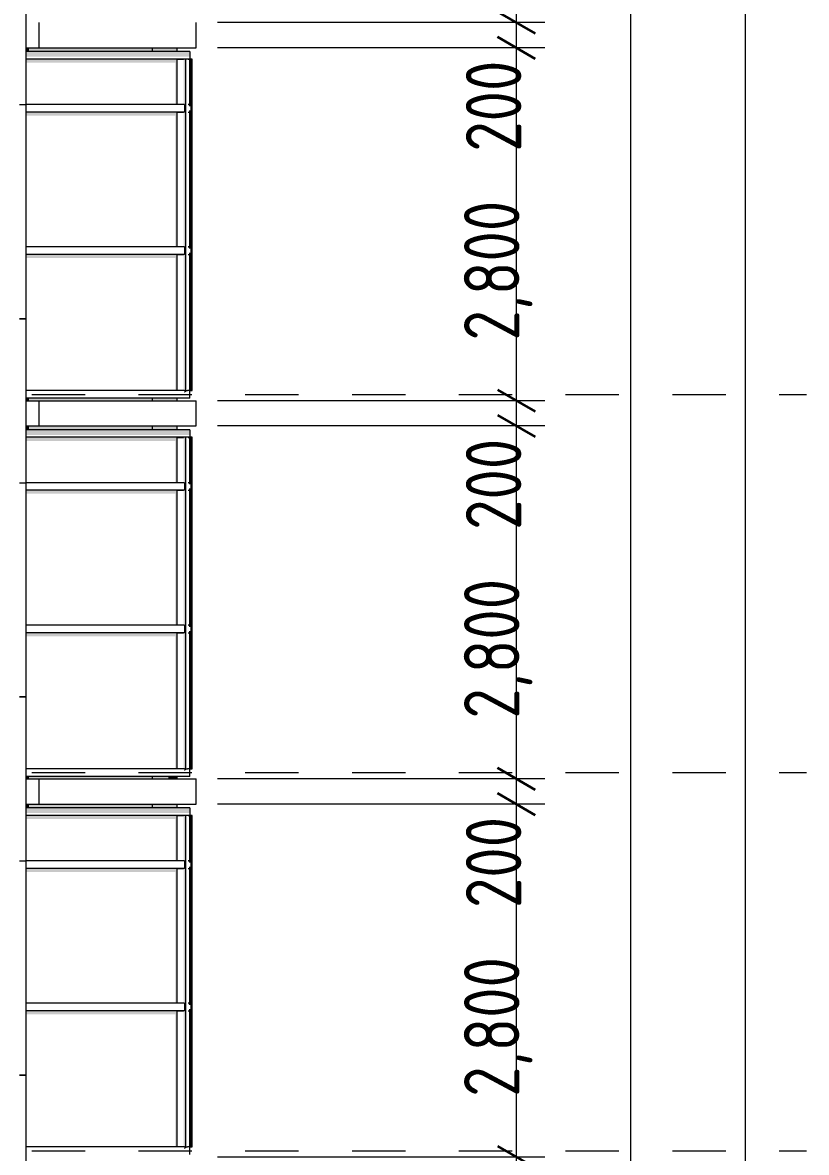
# Model space of a CAD drawing. Header units: millimetres. Extents: x 18162 to 7085488, y 72188 to 247925.
# Drawn here: x 6577329 to 6583544, y 119329 to 128292 of the extents above; entities that cross this region are included whole.
import ezdxf

# ---------------------------------------------------------------- set-up
doc = ezdxf.new("R2010")
doc.units = ezdxf.units.MM
doc.header["$MEASUREMENT"] = 0
doc.linetypes.add('Dashed', pattern=[423.333333, 211.666667, -211.666667])
for name, color, linetype in [('Finish - Wall', 7, 'Continuous'), ('Interior - Stair & Railing', 7, 'Continuous'), ('Structural - Bearing', 7, 'Continuous')]:
    doc.layers.add(name, color=color, linetype=linetype)
doc.styles.add('GENERATED_STYLE_3', font='', dxfattribs={"width": 0.8})
doc.styles.get('GENERATED_STYLE_3').set_extended_font_data('ISOCPEUR MON')
doc.dimstyles.new('GENERATED_STYLE__33', dxfattribs={"dimtxt": 440.00001, "dimasz": 228, "dimexe": 0.18, "dimexo": 20220.414063, "dimgap": 0, "dimtad": 1, "dimdec": 0, "dimzin": 0, "dimdsep": 46, "dimtxsty": 'GENERATED_STYLE_3', "dimblk": 'ARROWHEAD_2', "dimblk1": 'ARROWHEAD_2', "dimblk2": 'ARROWHEAD_2', "dimcen": 0.09, "dimclrd": 13, "dimclre": 13, "dimclrt": 13, "dimadec": 0, "dimazin": 0, "dimtfac": 1, "dimtdec": 4, "dimtmove": 0, "dimatfit": 3, "dimfxl": 1, "dimtolj": 1, "dimtzin": 0, "dimarcsym": 0})
doc.dimstyles.new('GENERATED_STYLE__38', dxfattribs={"dimtxt": 440.00001, "dimasz": 228, "dimexe": 0.18, "dimexo": 20336.646461, "dimgap": 0, "dimtad": 1, "dimdec": 0, "dimzin": 0, "dimdsep": 46, "dimtxsty": 'GENERATED_STYLE_3', "dimblk": 'ARROWHEAD_2', "dimblk1": 'ARROWHEAD_2', "dimblk2": 'ARROWHEAD_2', "dimcen": 0.09, "dimclrd": 13, "dimclre": 13, "dimclrt": 13, "dimadec": 0, "dimazin": 0, "dimtfac": 1, "dimtdec": 4, "dimtmove": 0, "dimatfit": 3, "dimfxl": 1, "dimtolj": 1, "dimtzin": 0, "dimarcsym": 0})
doc.dimstyles.new('GENERATED_STYLE__39', dxfattribs={"dimtxt": 440.00001, "dimasz": 228, "dimexe": 0.18, "dimexo": 20256.234337, "dimgap": 0, "dimtad": 1, "dimdec": 0, "dimzin": 0, "dimdsep": 46, "dimtxsty": 'GENERATED_STYLE_3', "dimblk": 'ARROWHEAD_2', "dimblk1": 'ARROWHEAD_2', "dimblk2": 'ARROWHEAD_2', "dimcen": 0.09, "dimclrd": 13, "dimclre": 13, "dimclrt": 13, "dimadec": 0, "dimazin": 0, "dimtfac": 1, "dimtdec": 4, "dimtmove": 0, "dimatfit": 3, "dimfxl": 1, "dimtolj": 1, "dimtzin": 0, "dimarcsym": 0})
doc.dimstyles.new('GENERATED_STYLE__41', dxfattribs={"dimtxt": 440.00001, "dimasz": 228, "dimexe": 0.18, "dimexo": 18955.962133, "dimgap": 0, "dimtad": 1, "dimdec": 0, "dimzin": 0, "dimdsep": 46, "dimtxsty": 'GENERATED_STYLE_3', "dimblk": 'ARROWHEAD_2', "dimblk1": 'ARROWHEAD_2', "dimblk2": 'ARROWHEAD_2', "dimcen": 0.09, "dimclrd": 13, "dimclre": 13, "dimclrt": 13, "dimadec": 0, "dimazin": 0, "dimtfac": 1, "dimtdec": 4, "dimtmove": 0, "dimatfit": 3, "dimfxl": 1, "dimtolj": 1, "dimtzin": 0, "dimarcsym": 0})

# ---------------------------------------------------------------- blocks, each defined once
blk = doc.blocks.new('*X3109', base_point=(6480357.9, 110341.8))
at = {"layer": 'Structural - Bearing', "color": 8, "linetype": 'Continuous', "lineweight": 13}
for p, q in [((6577303.6, 121641.8), (6577353.6, 121641.8)), ((6577303.6, 119941.8), (6577353.6, 119941.8)), ((6577353.6, 119941.8), (6577303.6, 119941.8))]:
    blk.add_line(p, q, dxfattribs=at)
blk = doc.blocks.new('*X3116', base_point=(6480357.9, 110341.8))
at = {"layer": 'Structural - Bearing', "color": 8, "linetype": 'Continuous', "lineweight": 13}
for p, q in [((6577303.6, 124641.8), (6577353.6, 124641.8)), ((6577303.6, 122941.8), (6577353.6, 122941.8)), ((6577353.6, 122941.8), (6577303.6, 122941.8))]:
    blk.add_line(p, q, dxfattribs=at)
blk = doc.blocks.new('*X3121', base_point=(6480357.9, 110341.8))
at = {"layer": 'Structural - Bearing', "color": 7, "linetype": 'Continuous', "lineweight": 9}
blk.add_line((6577457.9, 122291.8), (6577457.9, 122091.8), dxfattribs=at)
blk = doc.blocks.new('*X3123', base_point=(6480357.9, 110341.8))
at = {"layer": 'Structural - Bearing', "color": 8, "linetype": 'Continuous', "lineweight": 13}
for p, q in [((6577303.6, 127641.8), (6577353.6, 127641.8)), ((6577303.6, 125941.8), (6577353.6, 125941.8)), ((6577353.6, 125941.8), (6577303.6, 125941.8))]:
    blk.add_line(p, q, dxfattribs=at)
blk = doc.blocks.new('*X3128', base_point=(6480357.9, 110341.8))
at = {"layer": 'Structural - Bearing', "color": 7, "linetype": 'Continuous', "lineweight": 9}
blk.add_line((6577457.9, 125291.8), (6577457.9, 125091.8), dxfattribs=at)
blk = doc.blocks.new('*X3135', base_point=(6480357.9, 110341.8))
at = {"layer": 'Structural - Bearing', "color": 7, "linetype": 'Continuous', "lineweight": 9}
blk.add_line((6577457.9, 128291.8), (6577457.9, 128091.8), dxfattribs=at)
blk = doc.blocks.new('*D3426', base_point=(6480357.9, 110341.8))
at = {"color": 13, "linetype": 'Continuous', "lineweight": 13}
for p, q in [((6581243.6, 119291.8), (6581243.6, 122091.8)), ((6581243.6, 119091.8), (6581243.6, 119291.8))]:
    blk.add_line(p, q, dxfattribs=at)
at = {"color": 12, "linetype": 'Continuous', "lineweight": 35}
for p, q in [((6581093.6, 119378.4), (6581393.6, 119205.2)), ((6581093.6, 119178.4), (6581393.6, 119005.2))]:
    blk.add_line(p, q, dxfattribs=at)
blk = doc.blocks.new('ARROWHEAD_2')
at = {"color": 0, "linetype": 'Continuous', "lineweight": 0}
for p, q in [((-0.378, -0.655), (0.378, 0.655)), ((0, 0), (-1, 0))]:
    blk.add_line(p, q, dxfattribs=at)
blk = doc.blocks.new('*D3427', base_point=(6480357.9, 110341.8))
at = {"color": 12, "linetype": 'Continuous', "lineweight": 35}
for p, q in [((6581093.6, 122178.4), (6581393.6, 122005.2)), ((6581093.6, 119378.4), (6581393.6, 119205.2))]:
    blk.add_line(p, q, dxfattribs=at)
at = {"color": 13, "linetype": 'Continuous', "lineweight": 13}
for p, q in [((6581468.6, 122091.8), (6578874, 122091.8)), ((6581243.6, 119291.8), (6581243.6, 122091.8)), ((6581468.6, 119291.8), (6578874, 119291.8)), ((6581243.6, 119091.8), (6581243.6, 119291.8))]:
    blk.add_line(p, q, dxfattribs=at)
at = {"color": 13, "lineweight": 13, "char_height": 440, "attachment_point": 7, "rotation": 90, "style": 'GENERATED_STYLE_3'}
for s, insert in [('\\A1;{\\pql;\\fISOCPEUR MON|b0|i0|c0|p0;\\W0.800000;200}', (6581283.3, 121267.4)), ('\\A1;{\\pql;\\fISOCPEUR MON|b0|i0|c0|p0;\\W0.800000;2,800}', (6581371.1, 119769.7))]:
    blk.add_mtext(s, dxfattribs=dict(at, insert=insert))
blk = doc.blocks.new('*D3428', base_point=(6480357.9, 110341.8))
at = {"color": 12, "linetype": 'Continuous', "lineweight": 35}
for p, q in [((6581093.6, 122378.4), (6581393.6, 122205.2)), ((6581093.6, 122178.4), (6581393.6, 122005.2))]:
    blk.add_line(p, q, dxfattribs=at)
at = {"color": 13, "linetype": 'Continuous', "lineweight": 13}
for p, q in [((6581468.6, 122291.8), (6578874, 122291.8)), ((6581243.6, 122091.8), (6581243.6, 122291.8))]:
    blk.add_line(p, q, dxfattribs=at)
blk = doc.blocks.new('*D3429', base_point=(6480357.9, 110341.8))
at = {"color": 12, "linetype": 'Continuous', "lineweight": 35}
for p, q in [((6581093.6, 125178.4), (6581393.6, 125005.2)), ((6581093.6, 122378.4), (6581393.6, 122205.2))]:
    blk.add_line(p, q, dxfattribs=at)
at = {"color": 13, "linetype": 'Continuous', "lineweight": 13}
blk.add_line((6581243.6, 122291.8), (6581243.6, 125091.8), dxfattribs=at)
at = {"color": 13, "lineweight": 13, "char_height": 440, "attachment_point": 7, "rotation": 90, "style": 'GENERATED_STYLE_3'}
for s, insert in [('\\A1;{\\pql;\\fISOCPEUR MON|b0|i0|c0|p0;\\W0.800000;200}', (6581283.3, 124267.4)), ('\\A1;{\\pql;\\fISOCPEUR MON|b0|i0|c0|p0;\\W0.800000;2,800}', (6581371.1, 122769.7))]:
    blk.add_mtext(s, dxfattribs=dict(at, insert=insert))
blk = doc.blocks.new('*D3430', base_point=(6480357.9, 110341.8))
at = {"color": 12, "linetype": 'Continuous', "lineweight": 35}
for p, q in [((6581093.6, 125378.4), (6581393.6, 125205.2)), ((6581093.6, 125178.4), (6581393.6, 125005.2))]:
    blk.add_line(p, q, dxfattribs=at)
at = {"color": 13, "linetype": 'Continuous', "lineweight": 13}
for p, q in [((6581468.6, 125291.8), (6578874, 125291.8)), ((6581243.6, 125091.8), (6581243.6, 125291.8)), ((6581468.6, 125091.8), (6578874, 125091.8)), ((6581243.6, 122291.8), (6581243.6, 125091.8))]:
    blk.add_line(p, q, dxfattribs=at)
blk = doc.blocks.new('*D3431', base_point=(6480357.9, 110341.8))
at = {"color": 12, "linetype": 'Continuous', "lineweight": 35}
for p, q in [((6581093.6, 128178.4), (6581393.6, 128005.2)), ((6581093.6, 125378.4), (6581393.6, 125205.2))]:
    blk.add_line(p, q, dxfattribs=at)
at = {"color": 13, "linetype": 'Continuous', "lineweight": 13}
blk.add_line((6581243.6, 125291.8), (6581243.6, 128091.8), dxfattribs=at)
at = {"color": 13, "lineweight": 13, "char_height": 440, "attachment_point": 7, "rotation": 90, "style": 'GENERATED_STYLE_3'}
for s, insert in [('\\A1;{\\pql;\\fISOCPEUR MON|b0|i0|c0|p0;\\W0.800000;200}', (6581283.3, 127267.4)), ('\\A1;{\\pql;\\fISOCPEUR MON|b0|i0|c0|p0;\\W0.800000;2,800}', (6581371.1, 125769.7))]:
    blk.add_mtext(s, dxfattribs=dict(at, insert=insert))
blk = doc.blocks.new('*D3432', base_point=(6480357.9, 110341.8))
at = {"color": 12, "linetype": 'Continuous', "lineweight": 35}
for p, q in [((6581093.6, 128378.4), (6581393.6, 128205.2)), ((6581093.6, 128178.4), (6581393.6, 128005.2))]:
    blk.add_line(p, q, dxfattribs=at)
at = {"color": 13, "linetype": 'Continuous', "lineweight": 13}
for p, q in [((6581468.6, 128291.8), (6578874, 128291.8)), ((6581243.6, 128091.8), (6581243.6, 128291.8)), ((6581468.6, 128091.8), (6578874, 128091.8)), ((6581243.6, 125291.8), (6581243.6, 128091.8))]:
    blk.add_line(p, q, dxfattribs=at)
blk = doc.blocks.new('*D3433', base_point=(6480357.9, 110341.8))
at = {"color": 12, "linetype": 'Continuous', "lineweight": 35}
for p, q in [((6581093.6, 131178.4), (6581393.6, 131005.2)), ((6581093.6, 128378.4), (6581393.6, 128205.2))]:
    blk.add_line(p, q, dxfattribs=at)
at = {"color": 13, "linetype": 'Continuous', "lineweight": 13}
for p, q in [((6581468.6, 131091.8), (6578874, 131091.8)), ((6581243.6, 128291.8), (6581243.6, 131091.8))]:
    blk.add_line(p, q, dxfattribs=at)
at = {"color": 13, "lineweight": 13, "char_height": 440, "attachment_point": 7, "rotation": 90, "style": 'GENERATED_STYLE_3'}
for s, insert in [('\\A1;{\\pql;\\fISOCPEUR MON|b0|i0|c0|p0;\\W0.800000;200}', (6581283.3, 130267.4)), ('\\A1;{\\pql;\\fISOCPEUR MON|b0|i0|c0|p0;\\W0.800000;2,800}', (6581371.1, 128769.7))]:
    blk.add_mtext(s, dxfattribs=dict(at, insert=insert))
blk = doc.blocks.new('*D3456', base_point=(6480357.9, 110341.8))
at = {"color": 13, "linetype": 'Continuous', "lineweight": 13}
for p, q in [((6582152.7, 116291.8), (6582152.7, 149091.8)), ((6582152.7, 116091.8), (6582152.7, 116291.8)), ((6582377.7, 116091.8), (6578789.6, 116091.8))]:
    blk.add_line(p, q, dxfattribs=at)
at = {"color": 12, "linetype": 'Continuous', "lineweight": 35}
for p, q in [((6582002.7, 116378.4), (6582302.7, 116205.2)), ((6582002.7, 116178.4), (6582302.7, 116005.2))]:
    blk.add_line(p, q, dxfattribs=at)
blk = doc.blocks.new('*D3457', base_point=(6480357.9, 110341.8))
at = {"color": 12, "linetype": 'Continuous', "lineweight": 35}
for p, q in [((6582002.7, 149178.4), (6582302.7, 149005.2)), ((6582002.7, 116378.4), (6582302.7, 116205.2))]:
    blk.add_line(p, q, dxfattribs=at)
at = {"color": 13, "linetype": 'Continuous', "lineweight": 13}
for p, q in [((6582377.7, 149091.8), (6578789.6, 149091.8)), ((6582152.7, 116291.8), (6582152.7, 149091.8)), ((6582377.7, 116291.8), (6578789.6, 116291.8)), ((6582152.7, 116091.8), (6582152.7, 116291.8))]:
    blk.add_line(p, q, dxfattribs=at)
at = {"color": 13, "lineweight": 13, "char_height": 440, "attachment_point": 7, "rotation": 90, "style": 'GENERATED_STYLE_3'}
for s, insert in [('\\A1;{\\pql;\\fISOCPEUR MON|b0|i0|c0|p0;\\W0.800000;200}', (6582192.4, 148267.4)), ('\\A1;{\\pql;\\fISOCPEUR MON|b0|i0|c0|p0;\\W0.800000;32,800}', (6582280.3, 131646.7))]:
    blk.add_mtext(s, dxfattribs=dict(at, insert=insert))
blk = doc.blocks.new('*D3463', base_point=(6480357.9, 110341.8))
at = {"color": 12, "linetype": 'Continuous', "lineweight": 35}
for p, q in [((6582911.8, 160878.4), (6583211.8, 160705.2)), ((6582911.8, 110008.4), (6583211.8, 109835.2))]:
    blk.add_line(p, q, dxfattribs=at)
at = {"color": 13, "linetype": 'Continuous', "lineweight": 13}
for p, q in [((6583286.8, 160791.8), (6577609.6, 160791.8)), ((6583061.8, 109921.8), (6583061.8, 160791.8)), ((6583286.8, 109921.8), (6578912.5, 109921.8)), ((6583061.8, 109775.1), (6583061.8, 109921.8))]:
    blk.add_line(p, q, dxfattribs=at)
at = {"color": 13, "lineweight": 13, "insert": (6583189.4, 134680.6), "char_height": 440, "attachment_point": 7, "rotation": 90, "style": 'GENERATED_STYLE_3'}
blk.add_mtext('\\A1;{\\pql;\\fISOCPEUR MON|b0|i0|c0|p0;\\W0.800000;50,870}', dxfattribs=at)

msp = doc.modelspace()

# ---------------------------------------------------------------- hatches: boundary and pattern name
at = {"layer": 'Finish - Wall', "linetype": 'Continuous', "lineweight": 0}
for points in [[(6578653.6, 128061.8), (6577353.6, 128061.8), (6577353.6, 128021.1), (6578653.6, 128021.1)], [(6577353.6, 127973.5), (6578538.6, 127973.5), (6578538.6, 127641.8), (6578553.6, 127641.8), (6578553.6, 128001.8), (6577353.6, 128001.8)], [(6578553.6, 127994.7), (6578606.2, 127994.7), (6578606.2, 128001.8), (6578553.6, 128001.8)], [(6578606.2, 127641.8), (6578611.2, 127641.8), (6578611.2, 127611.8), (6578623.6, 127611.8), (6578623.6, 128001.8), (6578606.2, 128001.8)], [(6578636, 128001.8), (6578641, 127994.7), (6578641, 128001.8)], [(6578641, 128001.8), (6578641, 127994.7), (6578648.6, 127994.7), (6578653.6, 128001.8)], [(6578641, 127641.8), (6578647.3, 127632.9), (6578653.6, 127629.2)], [(6578653.6, 127629.2), (6578653.6, 127641.8), (6578641, 127641.8)], [(6577353.6, 127581.8), (6577353.6, 127553.5), (6578538.6, 127553.5), (6578538.6, 126511.8), (6578553.6, 126511.8), (6578553.6, 127581.8)], [(6578553.6, 127581.8), (6578553.6, 127574.7), (6578606.2, 127574.7), (6578606.2, 127581.8)], [(6578606.2, 126511.8), (6578611.2, 126511.8), (6578611.2, 126481.8), (6578623.6, 126481.8), (6578623.6, 127611.8), (6578611.2, 127611.8), (6578611.2, 127581.8), (6578606.2, 127581.8)], [(6578611.2, 126451.8), (6578606.2, 126451.8), (6578606.2, 125371.8), (6578623.6, 125371.8), (6578623.6, 126481.8), (6578611.2, 126481.8)], [(6578653.6, 126499.2), (6578641, 126511.8), (6578647.3, 126502.9)], [(6578653.6, 126511.8), (6578641, 126511.8), (6578653.6, 126499.2)], [(6577353.6, 126451.8), (6577353.6, 126423.5), (6578538.6, 126423.5), (6578538.6, 125371.8), (6578553.6, 125371.8), (6578553.6, 126451.8)], [(6578606.2, 126451.8), (6578553.6, 126451.8), (6578553.6, 126444.7), (6578606.2, 126444.7)], [(6578611.2, 125371.8), (6578611.2, 125354.2), (6578636, 125371.8)], [(6577353.6, 125061.8), (6577353.6, 125021.1), (6578653.6, 125021.1), (6578653.6, 125061.8)], [(6578553.6, 125001.8), (6577353.6, 125001.8), (6577353.6, 124973.5), (6578538.6, 124973.5), (6578538.6, 124641.8), (6578553.6, 124641.8)], [(6578553.6, 125001.8), (6578553.6, 124994.7), (6578606.2, 124994.7), (6578606.2, 125001.8)], [(6578606.2, 124641.8), (6578611.2, 124641.8), (6578611.2, 124611.8), (6578623.6, 124611.8), (6578623.6, 125001.8), (6578606.2, 125001.8)], [(6578636, 125001.8), (6578641, 124994.7), (6578641, 125001.8)], [(6578653.6, 125001.8), (6578641, 125001.8), (6578641, 124994.7), (6578648.6, 124994.7)], [(6578606.2, 123511.8), (6578611.2, 123511.8), (6578611.2, 123481.8), (6578623.6, 123481.8), (6578623.6, 124611.8), (6578611.2, 124611.8), (6578611.2, 124581.8), (6578606.2, 124581.8)], [(6578653.6, 124629.2), (6578641, 124641.8), (6578647.3, 124632.9)], [(6578653.6, 124629.2), (6578653.6, 124641.8), (6578641, 124641.8)], [(6578553.6, 124581.8), (6577353.6, 124581.8), (6577353.6, 124553.5), (6578538.6, 124553.5), (6578538.6, 123511.8), (6578553.6, 123511.8)], [(6578606.2, 124581.8), (6578553.6, 124581.8), (6578553.6, 124574.7), (6578606.2, 124574.7)], [(6578553.6, 123451.8), (6577353.6, 123451.8), (6577353.6, 123423.5), (6578538.6, 123423.5), (6578538.6, 122371.8), (6578553.6, 122371.8)], [(6578606.2, 123451.8), (6578553.6, 123451.8), (6578553.6, 123444.7), (6578606.2, 123444.7)], [(6578611.2, 123451.8), (6578606.2, 123451.8), (6578606.2, 122371.8), (6578623.6, 122371.8), (6578623.6, 123481.8), (6578611.2, 123481.8)], [(6578653.6, 123499.2), (6578641, 123511.8), (6578647.3, 123502.9)], [(6578653.6, 123511.8), (6578641, 123511.8), (6578653.6, 123499.2)], [(6578611.2, 122371.8), (6578611.2, 122354.2), (6578636, 122371.8)], [(6577353.6, 122061.8), (6577353.6, 122021.1), (6578653.6, 122021.1), (6578653.6, 122061.8)], [(6578553.6, 122001.8), (6577353.6, 122001.8), (6577353.6, 121973.5), (6578538.6, 121973.5), (6578538.6, 121641.8), (6578553.6, 121641.8)], [(6578553.6, 121994.7), (6578606.2, 121994.7), (6578606.2, 122001.8), (6578553.6, 122001.8)], [(6578606.2, 121641.8), (6578611.2, 121641.8), (6578611.2, 121611.8), (6578623.6, 121611.8), (6578623.6, 122001.8), (6578606.2, 122001.8)], [(6578636, 122001.8), (6578641, 121994.7), (6578641, 122001.8)], [(6578653.6, 122001.8), (6578641, 122001.8), (6578641, 121994.7), (6578648.6, 121994.7)], [(6578641, 121641.8), (6578647.3, 121632.9), (6578653.6, 121629.2)], [(6578653.6, 121629.2), (6578653.6, 121641.8), (6578641, 121641.8)], [(6577353.6, 121581.8), (6577353.6, 121553.5), (6578538.6, 121553.5), (6578538.6, 120511.8), (6578553.6, 120511.8), (6578553.6, 121581.8)], [(6578606.2, 121581.8), (6578553.6, 121581.8), (6578553.6, 121574.7), (6578606.2, 121574.7)], [(6578606.2, 120511.8), (6578611.2, 120511.8), (6578611.2, 120481.8), (6578623.6, 120481.8), (6578623.6, 121611.8), (6578611.2, 121611.8), (6578611.2, 121581.8), (6578606.2, 121581.8)], [(6578611.2, 120451.8), (6578606.2, 120451.8), (6578606.2, 119371.8), (6578623.6, 119371.8), (6578623.6, 120481.8), (6578611.2, 120481.8)], [(6578641, 120511.8), (6578647.3, 120502.9), (6578653.6, 120499.2)], [(6578653.6, 120511.8), (6578641, 120511.8), (6578653.6, 120499.2)], [(6577353.6, 120451.8), (6577353.6, 120423.5), (6578538.6, 120423.5), (6578538.6, 119371.8), (6578553.6, 119371.8), (6578553.6, 120451.8)], [(6578606.2, 120451.8), (6578553.6, 120451.8), (6578553.6, 120444.7), (6578606.2, 120444.7)], [(6578611.2, 119371.8), (6578611.2, 119354.2), (6578636, 119371.8)]]:
    msp.add_hatch(color=49, dxfattribs=at).paths.add_polyline_path(points)
at = {"layer": 'Interior - Stair & Railing', "linetype": 'Continuous', "lineweight": 0}
for points in [[(6578491.8, 122311.8), (6578491.6, 122311.8), (6578491.6, 122291.8), (6578491.8, 122291.8)], [(6578492.3, 122311.8), (6578491.8, 122311.8), (6578491.8, 122291.8), (6578492.3, 122291.8)], [(6578493.2, 122311.8), (6578492.3, 122311.8), (6578492.3, 122291.8), (6578493.2, 122291.8)], [(6578494.4, 122311.8), (6578493.2, 122311.8), (6578493.2, 122291.8), (6578494.4, 122291.8)], [(6578495.9, 122311.8), (6578494.4, 122311.8), (6578494.4, 122291.8), (6578495.9, 122291.8)], [(6578497.6, 122311.8), (6578495.9, 122311.8), (6578495.9, 122291.8), (6578497.6, 122291.8)], [(6578499.5, 122311.8), (6578497.6, 122311.8), (6578497.6, 122291.8), (6578499.5, 122291.8)], [(6578501.5, 122311.8), (6578499.5, 122311.8), (6578499.5, 122291.8), (6578501.5, 122291.8)], [(6578503.6, 122311.8), (6578501.5, 122311.8), (6578501.5, 122291.8), (6578503.6, 122291.8)], [(6578505.7, 122311.8), (6578503.6, 122311.8), (6578503.6, 122291.8), (6578505.7, 122291.8)], [(6578505.7, 122291.8), (6578507.7, 122291.8), (6578507.7, 122311.8), (6578505.7, 122311.8)], [(6578509.6, 122311.8), (6578507.7, 122311.8), (6578507.7, 122291.8), (6578509.6, 122291.8)], [(6578511.3, 122311.8), (6578509.6, 122311.8), (6578509.6, 122291.8), (6578511.3, 122291.8)], [(6578511.3, 122311.8), (6578511.3, 122291.8), (6578512.8, 122291.8), (6578512.8, 122311.8)], [(6578514, 122311.8), (6578512.8, 122311.8), (6578512.8, 122291.8), (6578514, 122291.8)], [(6578514.9, 122311.8), (6578514, 122311.8), (6578514, 122291.8), (6578514.9, 122291.8)], [(6578515.4, 122311.8), (6578514.9, 122311.8), (6578514.9, 122291.8), (6578515.4, 122291.8)], [(6578515.6, 122311.8), (6578515.4, 122311.8), (6578515.4, 122291.8), (6578515.6, 122291.8)]]:
    msp.add_hatch(color=49, dxfattribs=at).paths.add_polyline_path(points)
at = {"layer": 'Structural - Bearing', "linetype": 'Continuous', "lineweight": 0}
for points in [[(6577353.6, 128091.8), (6577353.6, 128061.8), (6577373.6, 128061.8), (6577373.6, 128091.8)], [(6578553.6, 128091.8), (6577373.6, 128091.8), (6577373.6, 128061.8), (6578553.6, 128061.8)], [(6577353.6, 125291.8), (6577373.6, 125291.8), (6577373.6, 125311.8), (6577353.6, 125311.8)], [(6577373.6, 125311.8), (6577373.6, 125291.8), (6578553.6, 125291.8), (6578553.6, 125311.8)], [(6577353.6, 125091.8), (6577353.6, 125061.8), (6577373.6, 125061.8), (6577373.6, 125091.8)], [(6577373.6, 125061.8), (6578553.6, 125061.8), (6578553.6, 125091.8), (6577373.6, 125091.8)], [(6577353.6, 122291.8), (6577373.6, 122291.8), (6577373.6, 122311.8), (6577353.6, 122311.8)], [(6578491.6, 122311.8), (6577373.6, 122311.8), (6577373.6, 122291.8), (6578491.6, 122291.8)], [(6578515.6, 122311.8), (6578515.6, 122291.8), (6578553.6, 122291.8), (6578553.6, 122311.8)], [(6577353.6, 122091.8), (6577353.6, 122061.8), (6577373.6, 122061.8), (6577373.6, 122091.8)], [(6577373.6, 122061.8), (6578553.6, 122061.8), (6578553.6, 122091.8), (6577373.6, 122091.8)]]:
    msp.add_hatch(color=49, dxfattribs=at).paths.add_polyline_path(points)
at = {"layer": 'Structural - Bearing', "linetype": 'Continuous', "lineweight": 9}
h = msp.add_hatch(dxfattribs=at)
h.set_pattern_fill('Grid_100x100_0002', style=0, pattern_type=2)
h.set_pattern_definition([(0, (6480357.9, 110341.8), (2e-10, 1000), []), (90, (6480357.9, 110341.8), (-1000, 0), [])])
h.paths.add_polyline_path([(6578553.6, 128091.8), (6577373.6, 128091.8), (6577373.6, 128061.8), (6578553.6, 128061.8)])
h = msp.add_hatch(dxfattribs=at)
h.set_pattern_fill('Grid_100x100_0002', style=0, pattern_type=2)
h.set_pattern_definition([(0, (6480357.9, 110341.8), (0, 1000), []), (90, (6480357.9, 110341.8), (-1000, 0), [])])
h.paths.add_polyline_path([(6577373.6, 125311.8), (6577373.6, 125291.8), (6578553.6, 125291.8), (6578553.6, 125311.8)])
h = msp.add_hatch(dxfattribs=at)
h.set_pattern_fill('Grid_100x100_0002', style=0, pattern_type=2)
h.set_pattern_definition([(0, (6480357.9, 110341.8), (2e-10, 1000), []), (90, (6480357.9, 110341.8), (-1000, 0), [])])
h.paths.add_polyline_path([(6577373.6, 125061.8), (6578553.6, 125061.8), (6578553.6, 125091.8), (6577373.6, 125091.8)])
h = msp.add_hatch(dxfattribs=at)
h.set_pattern_fill('Grid_100x100_0002', style=0, pattern_type=2)
h.set_pattern_definition([(0, (6480357.9, 110341.8), (-2e-10, 1000), []), (90, (6480357.9, 110341.8), (-1000, 0), [])])
h.paths.add_polyline_path([(6578491.6, 122311.8), (6577373.6, 122311.8), (6577373.6, 122291.8), (6578491.6, 122291.8)])
h = msp.add_hatch(dxfattribs=at)
h.set_pattern_fill('Grid_100x100_0002', style=0, pattern_type=2)
h.set_pattern_definition([(0, (6480357.9, 110341.8), (0, 1000), []), (90, (6480357.9, 110341.8), (-1000, 0), [])])
h.paths.add_polyline_path([(6578515.6, 122311.8), (6578515.6, 122291.8), (6578553.6, 122291.8), (6578553.6, 122311.8)])
h = msp.add_hatch(dxfattribs=at)
h.set_pattern_fill('Grid_100x100_0002', style=0, pattern_type=2)
h.set_pattern_definition([(0, (6480357.9, 110341.8), (2e-10, 1000), []), (90, (6480357.9, 110341.8), (-1000, 0), [])])
h.paths.add_polyline_path([(6577373.6, 122061.8), (6578553.6, 122061.8), (6578553.6, 122091.8), (6577373.6, 122091.8)])

# ---------------------------------------------------------------- linework, layer by layer
at = {"color": 8, "linetype": 'Dashed', "lineweight": 13, "ltscale": 2}
for p, q in [((6552000.8, 125341.8), (6583543.5, 125341.8)), ((6552000.8, 122341.8), (6583543.5, 122341.8)), ((6552000.8, 119341.8), (6583543.5, 119341.8))]:
    msp.add_line(p, q, dxfattribs=at)
at = {"layer": 'Finish - Wall', "color": 7, "linetype": 'Continuous', "lineweight": 9}
for p, q in [((6578653.6, 128061.8), (6577353.6, 128061.8)), ((6578653.6, 128001.8), (6577353.6, 128001.8)), ((6578553.6, 127641.8), (6578553.6, 128001.8)), ((6578623.6, 127611.8), (6578623.6, 128001.8)), ((6578653.6, 128061.8), (6578653.6, 128001.8)), ((6578666, 128001.8), (6578653.6, 128001.8)), ((6578653.6, 127641.8), (6578653.6, 128001.8)), ((6578666, 127611.8), (6578666, 128001.8)), ((6578673.1, 128001.8), (6578666, 128001.8)), ((6578673.1, 127611.8), (6578673.1, 128001.8)), ((6578611.2, 127641.8), (6577353.6, 127641.8)), ((6578611.2, 127641.8), (6578611.2, 127581.8)), ((6578653.6, 127641.8), (6578641, 127641.8)), ((6578653.6, 127629.2), (6578653.6, 127641.8)), ((6578611.2, 127581.8), (6577353.6, 127581.8)), ((6578553.6, 126511.8), (6578553.6, 127581.8)), ((6578623.6, 126481.8), (6578623.6, 127611.8)), ((6578641, 127581.8), (6578653.6, 127581.8)), ((6578653.6, 127581.8), (6578653.6, 127594.4)), ((6578653.6, 126511.8), (6578653.6, 127581.8)), ((6578666, 126481.8), (6578666, 127611.8)), ((6578673.1, 126481.8), (6578673.1, 127611.8)), ((6578611.2, 126511.8), (6577353.6, 126511.8)), ((6578611.2, 126511.8), (6578611.2, 126451.8)), ((6578623.6, 125371.8), (6578623.6, 126481.8)), ((6578653.6, 126511.8), (6578641, 126511.8)), ((6578653.6, 126499.2), (6578653.6, 126511.8)), ((6578666, 125371.8), (6578666, 126481.8)), ((6578673.1, 125371.8), (6578673.1, 126481.8)), ((6578611.2, 126451.8), (6577353.6, 126451.8)), ((6578553.6, 125371.8), (6578553.6, 126451.8)), ((6578641, 126451.8), (6578653.6, 126451.8)), ((6578653.6, 126451.8), (6578653.6, 126464.4)), ((6578653.6, 125371.8), (6578653.6, 126451.8)), ((6578611.2, 125371.8), (6577353.6, 125371.8)), ((6578653.6, 125311.8), (6577353.6, 125311.8)), ((6578611.2, 125371.8), (6578623.6, 125371.8)), ((6578623.6, 125371.8), (6578636, 125371.8)), ((6578653.6, 125371.8), (6578636, 125371.8)), ((6578653.6, 125311.8), (6578653.6, 125371.8)), ((6578653.6, 125371.8), (6578666, 125371.8)), ((6578666, 125371.8), (6578673.1, 125371.8)), ((6578653.6, 125061.8), (6577353.6, 125061.8)), ((6578653.6, 125061.8), (6578653.6, 125001.8)), ((6578611.2, 125001.8), (6577353.6, 125001.8)), ((6578553.6, 124641.8), (6578553.6, 125001.8)), ((6578623.6, 125001.8), (6578611.2, 125001.8)), ((6578636, 125001.8), (6578623.6, 125001.8)), ((6578623.6, 124611.8), (6578623.6, 125001.8)), ((6578653.6, 125001.8), (6578636, 125001.8)), ((6578666, 125001.8), (6578653.6, 125001.8)), ((6578653.6, 124641.8), (6578653.6, 125001.8)), ((6578666, 124611.8), (6578666, 125001.8)), ((6578673.1, 125001.8), (6578666, 125001.8)), ((6578673.1, 124611.8), (6578673.1, 125001.8)), ((6578611.2, 124641.8), (6577353.6, 124641.8)), ((6578611.2, 124641.8), (6578611.2, 124581.8)), ((6578623.6, 123481.8), (6578623.6, 124611.8)), ((6578653.6, 124641.8), (6578641, 124641.8)), ((6578653.6, 124629.2), (6578653.6, 124641.8)), ((6578653.6, 124581.8), (6578653.6, 124594.4)), ((6578666, 123481.8), (6578666, 124611.8)), ((6578673.1, 123481.8), (6578673.1, 124611.8)), ((6578611.2, 124581.8), (6577353.6, 124581.8)), ((6578553.6, 123511.8), (6578553.6, 124581.8)), ((6578641, 124581.8), (6578653.6, 124581.8)), ((6578653.6, 123511.8), (6578653.6, 124581.8)), ((6578611.2, 123511.8), (6577353.6, 123511.8)), ((6578611.2, 123451.8), (6577353.6, 123451.8)), ((6578553.6, 122371.8), (6578553.6, 123451.8)), ((6578611.2, 123511.8), (6578611.2, 123451.8)), ((6578623.6, 122371.8), (6578623.6, 123481.8)), ((6578653.6, 123511.8), (6578641, 123511.8)), ((6578641, 123451.8), (6578653.6, 123451.8)), ((6578653.6, 123499.2), (6578653.6, 123511.8)), ((6578653.6, 123451.8), (6578653.6, 123464.4)), ((6578653.6, 122371.8), (6578653.6, 123451.8)), ((6578666, 122371.8), (6578666, 123481.8)), ((6578673.1, 122371.8), (6578673.1, 123481.8)), ((6578611.2, 122371.8), (6577353.6, 122371.8)), ((6578611.2, 122371.8), (6578623.6, 122371.8)), ((6578623.6, 122371.8), (6578636, 122371.8)), ((6578653.6, 122371.8), (6578636, 122371.8)), ((6578653.6, 122311.8), (6578653.6, 122371.8)), ((6578653.6, 122371.8), (6578666, 122371.8)), ((6578666, 122371.8), (6578673.1, 122371.8)), ((6578653.6, 122311.8), (6577353.6, 122311.8)), ((6578653.6, 122061.8), (6577353.6, 122061.8)), ((6578611.2, 122001.8), (6577353.6, 122001.8)), ((6578553.6, 121641.8), (6578553.6, 122001.8)), ((6578623.6, 122001.8), (6578611.2, 122001.8)), ((6578636, 122001.8), (6578623.6, 122001.8)), ((6578623.6, 121611.8), (6578623.6, 122001.8)), ((6578653.6, 122001.8), (6578636, 122001.8)), ((6578653.6, 122061.8), (6578653.6, 122001.8)), ((6578666, 122001.8), (6578653.6, 122001.8)), ((6578653.6, 121641.8), (6578653.6, 122001.8)), ((6578666, 121611.8), (6578666, 122001.8)), ((6578673.1, 122001.8), (6578666, 122001.8)), ((6578673.1, 121611.8), (6578673.1, 122001.8)), ((6578611.2, 121641.8), (6577353.6, 121641.8)), ((6578611.2, 121641.8), (6578611.2, 121581.8)), ((6578653.6, 121641.8), (6578641, 121641.8)), ((6578653.6, 121629.2), (6578653.6, 121641.8)), ((6578611.2, 121581.8), (6577353.6, 121581.8)), ((6578553.6, 120511.8), (6578553.6, 121581.8)), ((6578623.6, 120481.8), (6578623.6, 121611.8)), ((6578641, 121581.8), (6578653.6, 121581.8)), ((6578653.6, 121581.8), (6578653.6, 121594.4)), ((6578653.6, 120511.8), (6578653.6, 121581.8)), ((6578666, 120481.8), (6578666, 121611.8)), ((6578673.1, 120481.8), (6578673.1, 121611.8)), ((6578611.2, 120511.8), (6577353.6, 120511.8)), ((6578611.2, 120511.8), (6578611.2, 120451.8)), ((6578623.6, 119371.8), (6578623.6, 120481.8)), ((6578653.6, 120511.8), (6578641, 120511.8)), ((6578653.6, 120499.2), (6578653.6, 120511.8)), ((6578666, 119371.8), (6578666, 120481.8)), ((6578673.1, 119371.8), (6578673.1, 120481.8)), ((6578611.2, 120451.8), (6577353.6, 120451.8)), ((6578553.6, 119371.8), (6578553.6, 120451.8)), ((6578641, 120451.8), (6578653.6, 120451.8)), ((6578653.6, 120451.8), (6578653.6, 120464.4)), ((6578653.6, 119371.8), (6578653.6, 120451.8)), ((6578611.2, 119371.8), (6577353.6, 119371.8)), ((6578611.2, 119371.8), (6578623.6, 119371.8)), ((6578623.6, 119371.8), (6578636, 119371.8)), ((6578653.6, 119371.8), (6578636, 119371.8)), ((6578653.6, 119311.8), (6578653.6, 119371.8)), ((6578653.6, 119371.8), (6578666, 119371.8)), ((6578666, 119371.8), (6578673.1, 119371.8))]:
    msp.add_line(p, q, dxfattribs=at)
at = {"layer": 'Interior - Stair & Railing', "color": 7, "linetype": 'Continuous', "lineweight": 9}
for p, q in [((6578491.6, 122291.8), (6578491.6, 122311.8)), ((6578515.6, 122291.8), (6578515.6, 122311.8))]:
    msp.add_line(p, q, dxfattribs=at)
at = {"layer": 'Structural - Bearing', "color": 7, "linetype": 'Continuous', "lineweight": 13}
for p, q in [((6577353.6, 131241.8), (6577353.6, 128241.8)), ((6578703.6, 128091.8), (6578703.6, 128291.8)), ((6577353.6, 128241.8), (6577353.6, 125241.8)), ((6577353.6, 128091.8), (6578703.6, 128091.8)), ((6577373.6, 128091.8), (6577373.6, 128061.8)), ((6578553.6, 128061.8), (6578553.6, 128091.8)), ((6577373.6, 125311.8), (6577373.6, 125291.8)), ((6578553.6, 125291.8), (6578553.6, 125311.8)), ((6577353.6, 125291.8), (6578703.6, 125291.8)), ((6577353.6, 125241.8), (6577353.6, 122241.8)), ((6578703.6, 125091.8), (6578703.6, 125291.8)), ((6577353.6, 125091.8), (6578703.6, 125091.8)), ((6577373.6, 125091.8), (6577373.6, 125061.8)), ((6578553.6, 125061.8), (6578553.6, 125091.8)), ((6577353.6, 122291.8), (6578703.6, 122291.8)), ((6577373.6, 122311.8), (6577373.6, 122291.8)), ((6578553.6, 122291.8), (6578553.6, 122311.8)), ((6578703.6, 122091.8), (6578703.6, 122291.8)), ((6577353.6, 122241.8), (6577353.6, 119241.8)), ((6577353.6, 122091.8), (6578703.6, 122091.8)), ((6577373.6, 122091.8), (6577373.6, 122061.8)), ((6578553.6, 122061.8), (6578553.6, 122091.8))]:
    msp.add_line(p, q, dxfattribs=at)

# ---------------------------------------------------------------- block references
at = {"layer": 'Structural - Bearing', "lineweight": 0}
for name in ['*X3135', '*X3123', '*X3128', '*X3116', '*X3121', '*X3109']:
    msp.add_blockref(name, (6480357.9, 110341.8), dxfattribs=at)

# ---------------------------------------------------------------- dimensions: what is measured, and where the dimension line sits
at = {"color": 13, "linetype": 'Continuous', "lineweight": 13}
for base, p1, p2, dimstyle, picture, middle in [((6583061.8, 160791.8), (6557303.6, 109921.8), (6558653.6, 160791.8), 'GENERATED_STYLE__41', '*D3463', (6582753.8, 135585)), ((6582152.7, 149091.8), (6557878.3, 116291.8), (6557918.5, 149091.8), 'GENERATED_STYLE__39', '*D3457', (6581844.7, 132551.2)), ((6582152.7, 116291.8), (6557878.3, 116091.8), (6557878.3, 116291.8), 'GENERATED_STYLE__38', '*D3456', (6581844.7, 115769.7)), ((6581243.6, 131091.8), (6557978.6, 128291.8), (6557978.6, 131091.8), 'GENERATED_STYLE__33', '*D3433', (6580935.6, 129506.7)), ((6581243.6, 128291.8), (6557978.6, 128091.8), (6557978.6, 128291.8), 'GENERATED_STYLE__33', '*D3432', (6580935.6, 127769.7)), ((6581243.6, 128091.8), (6557978.6, 125291.8), (6557978.6, 128091.8), 'GENERATED_STYLE__33', '*D3431', (6580935.6, 126506.7)), ((6581243.6, 125291.8), (6557978.6, 125091.8), (6557978.6, 125291.8), 'GENERATED_STYLE__33', '*D3430', (6580935.6, 124769.7)), ((6581243.6, 125091.8), (6557978.6, 122291.8), (6557978.6, 125091.8), 'GENERATED_STYLE__33', '*D3429', (6580935.6, 123506.7)), ((6581243.6, 122291.8), (6557978.6, 122091.8), (6557978.6, 122291.8), 'GENERATED_STYLE__33', '*D3428', (6580935.6, 121769.7)), ((6581243.6, 122091.8), (6557978.6, 119291.8), (6557978.6, 122091.8), 'GENERATED_STYLE__33', '*D3427', (6580935.6, 120506.7)), ((6581243.6, 119291.8), (6557978.6, 119091.8), (6557978.6, 119291.8), 'GENERATED_STYLE__33', '*D3426', (6580935.6, 118769.7))]:
    dim = msp.add_linear_dim(base=base, p1=p1, p2=p2, angle=90, dimstyle=dimstyle, dxfattribs=at)
    dim.commit()
    dim.dimension.update_dxf_attribs({"geometry": picture, "text_midpoint": middle, "dimtype": 160, "text_rotation": 90})

doc.saveas('drawing.dxf')
